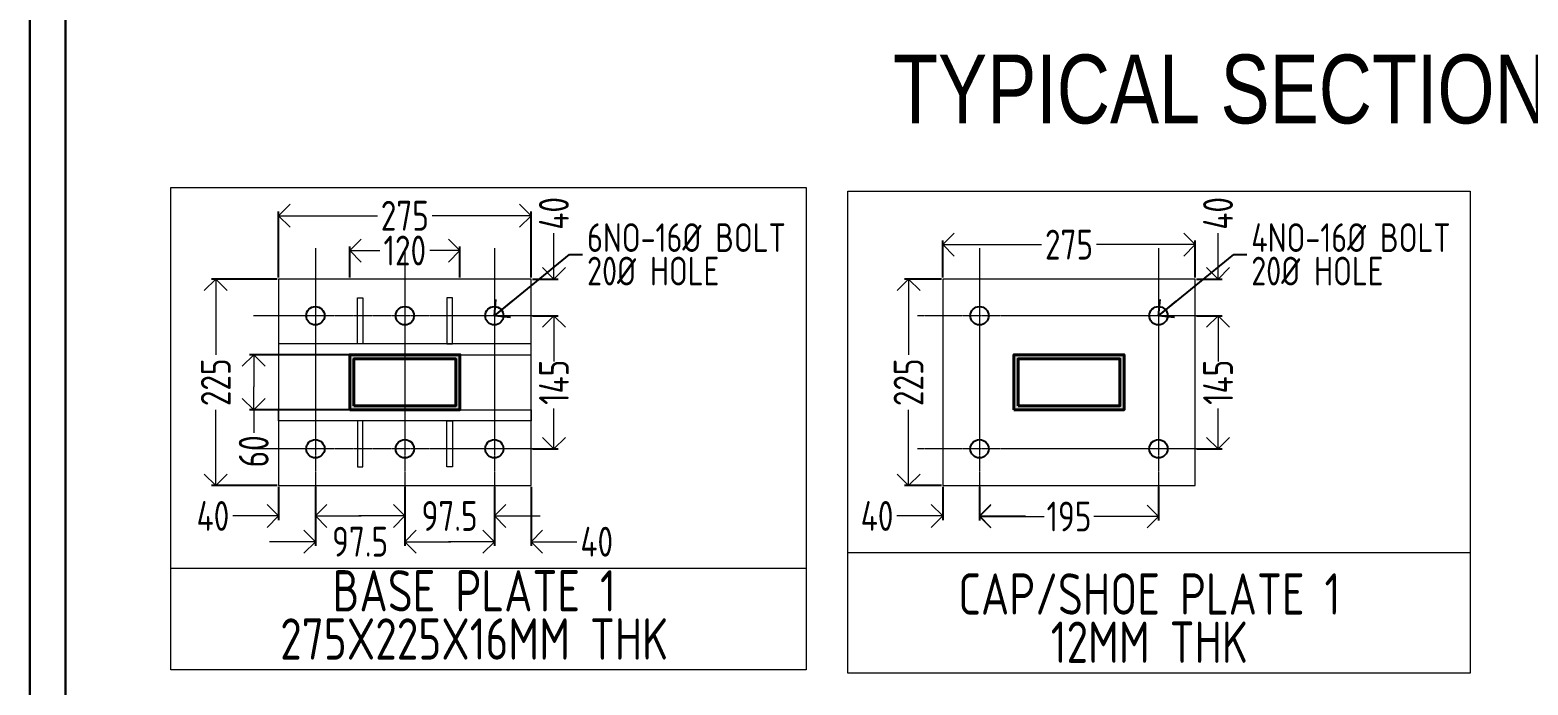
# Model space of a CAD drawing. Header units: millimetres. Extents: x 3470347 to 5996549, y -3470518 to 17149644.
# Drawn here: x 4285629 to 4292158, y 6980439 to 6983295 of the extents above; entities that cross this region are included whole.
import ezdxf

# ---------------------------------------------------------------- set-up
doc = ezdxf.new("R2010")
doc.units = ezdxf.units.MM
doc.header["$MEASUREMENT"] = 0
doc.header["$PDMODE"] = 35
doc.header["$PDSIZE"] = -5
doc.linetypes.add('CENTER2', pattern=[1.125, 0.75, -0.125, 0.125, -0.125])
doc.linetypes.add('HIDDEN', pattern=[0.375, 0.25, -0.125])
doc.layers.get('0').update_dxf_attribs({"linetype": 'CONTINUOUS', "lineweight": 25})
doc.layers.get('DEFPOINTS').update_dxf_attribs({"linetype": 'CONTINUOUS', "lineweight": 25})
for name, color, linetype, lineweight in [('channnel', 2, 'CONTINUOUS', 15), ('rDIMension', 1, 'CONTINUOUS', 18), ('rPCC DASH', 9, 'HIDDEN', 15), ('rRCC 1', 3, 'CONTINUOUS', 25), ('rRCC 2', 40, 'CONTINUOUS', 15), ('rSHEET', 2, 'CONTINUOUS', 30), ('rTEXT 5', 6, 'CONTINUOUS', 40)]:
    doc.layers.add(name, color=color, linetype=linetype, lineweight=lineweight)
doc.styles.add('DIM', font='geniso.shx', dxfattribs={"width": 0.85})
doc.styles.get("Standard").update_dxf_attribs({"font": ''})
doc.styles.get('Standard').set_extended_font_data('AR CENA')
doc.dimstyles.new('ST-100', dxfattribs={"dimscale": 100, "dimtxt": 7, "dimasz": 5, "dimexe": 0.18, "dimexo": 0.0625, "dimgap": 0.2, "dimtad": 0, "dimdec": 0, "dimzin": 0, "dimdsep": 46, "dimtxsty": 'DIM', "dimblk": 'OPEN90', "dimcen": 0.09, "dimclrd": 256, "dimclrt": 7, "dimadec": 0, "dimazin": 0, "dimtfac": 1, "dimtdec": 0, "dimtofl": 0, "dimtmove": 0, "dimatfit": 3, "dimldrblk": 'OPEN90', "dimfxl": 1, "dimtolj": 1, "dimtzin": 0, "dimlwd": -1, "dimarcsym": 0})

# ---------------------------------------------------------------- blocks, each defined once
blk = doc.blocks.new('_Open90')
at = {"color": 0, "linetype": 'ByBlock', "lineweight": -2}
for p, q in [((0, 0), (-1, 0)), ((-0.5, 0.5), (0, 0)), ((0, 0), (-0.5, -0.5))]:
    blk.add_line(p, q, dxfattribs=at)
blk = doc.blocks.new('*D298')
at = {"layer": 'DEFPOINTS', "color": 0}
for p in [(4286713.2, 6981309.2), (4286873.2, 6981309.2), (4286713.2, 6981176.5)]:
    blk.add_point(p, dxfattribs=at)
at = {"layer": 'rDIMension', "color": 0, "linetype": 'ByBlock', "lineweight": -2}
for p, q in [((4286713.2, 6981303), (4286713.2, 6981158.5)), ((4286873.2, 6981303), (4286873.2, 6981158.5))]:
    blk.add_line(p, q, dxfattribs=at)
at = {"layer": 'rDIMension', "linetype": 'ByBlock'}
for p, q in [((4286613.2, 6981176.5), (4286513.2, 6981176.5)), ((4286973.2, 6981176.5), (4287073.2, 6981176.5))]:
    blk.add_line(p, q, dxfattribs=at)
at = {"layer": 'rDIMension', "xscale": 100, "yscale": 100, "zscale": 100}
blk.add_blockref('_Open90', (4286713.2, 6981176.5), dxfattribs=at)
at = {"layer": 'rDIMension', "xscale": 100, "yscale": 100, "zscale": 100, "rotation": 180}
blk.add_blockref('_Open90', (4286873.2, 6981176.5), dxfattribs=at)
at = {"layer": 'rDIMension', "color": 7, "insert": (4286426.9, 6981176.5), "char_height": 130, "attachment_point": 5, "style": 'DIM'}
blk.add_mtext('\\A1;40', dxfattribs=at)
blk = doc.blocks.new('*D299')
at = {"layer": 'DEFPOINTS', "color": 0}
for p in [(4286873.2, 6981309.2), (4287263.2, 6981309.2), (4287263.2, 6981064.3)]:
    blk.add_point(p, dxfattribs=at)
at = {"layer": 'rDIMension', "color": 0, "linetype": 'ByBlock', "lineweight": -2}
for p, q in [((4286873.2, 6981303), (4286873.2, 6981046.3)), ((4287263.2, 6981303), (4287263.2, 6981046.3))]:
    blk.add_line(p, q, dxfattribs=at)
at = {"layer": 'rDIMension', "linetype": 'ByBlock'}
for p, q in [((4286773.2, 6981064.3), (4286673.2, 6981064.3)), ((4287363.2, 6981064.3), (4287463.2, 6981064.3))]:
    blk.add_line(p, q, dxfattribs=at)
at = {"layer": 'rDIMension', "xscale": 100, "yscale": 100, "zscale": 100}
blk.add_blockref('_Open90', (4286873.2, 6981064.3), dxfattribs=at)
at = {"layer": 'rDIMension', "xscale": 100, "yscale": 100, "zscale": 100, "rotation": 180}
blk.add_blockref('_Open90', (4287263.2, 6981064.3), dxfattribs=at)
at = {"layer": 'rDIMension', "color": 7, "insert": (4287068.2, 6981064.3), "char_height": 130, "attachment_point": 5, "style": 'DIM'}
blk.add_mtext('\\A1;97.5', dxfattribs=at)
blk = doc.blocks.new('*D300')
at = {"layer": 'DEFPOINTS', "color": 0}
for p in [(4287263.2, 6981309.2), (4287653.2, 6981309.2), (4287653.2, 6981176.5)]:
    blk.add_point(p, dxfattribs=at)
at = {"layer": 'rDIMension', "color": 0, "linetype": 'ByBlock', "lineweight": -2}
for p, q in [((4287263.2, 6981303), (4287263.2, 6981158.5)), ((4287653.2, 6981303), (4287653.2, 6981158.5))]:
    blk.add_line(p, q, dxfattribs=at)
at = {"layer": 'rDIMension', "linetype": 'ByBlock'}
for p, q in [((4287163.2, 6981176.5), (4287063.2, 6981176.5)), ((4287753.2, 6981176.5), (4287853.2, 6981176.5))]:
    blk.add_line(p, q, dxfattribs=at)
at = {"layer": 'rDIMension', "xscale": 100, "yscale": 100, "zscale": 100}
blk.add_blockref('_Open90', (4287263.2, 6981176.5), dxfattribs=at)
at = {"layer": 'rDIMension', "xscale": 100, "yscale": 100, "zscale": 100, "rotation": 180}
blk.add_blockref('_Open90', (4287653.2, 6981176.5), dxfattribs=at)
at = {"layer": 'rDIMension', "color": 7, "insert": (4287458.2, 6981176.5), "char_height": 130, "attachment_point": 5, "style": 'DIM'}
blk.add_mtext('\\A1;97.5', dxfattribs=at)
blk = doc.blocks.new('*D301')
at = {"layer": 'DEFPOINTS', "color": 0}
for p in [(4287653.2, 6981309.2), (4287813.2, 6981309.2), (4287813.2, 6981064.3)]:
    blk.add_point(p, dxfattribs=at)
at = {"layer": 'rDIMension', "color": 0, "linetype": 'ByBlock', "lineweight": -2}
for p, q in [((4287653.2, 6981303), (4287653.2, 6981046.3)), ((4287813.2, 6981303), (4287813.2, 6981046.3))]:
    blk.add_line(p, q, dxfattribs=at)
at = {"layer": 'rDIMension', "linetype": 'ByBlock'}
for p, q in [((4287553.2, 6981064.3), (4287453.2, 6981064.3)), ((4287913.2, 6981064.3), (4288013.2, 6981064.3))]:
    blk.add_line(p, q, dxfattribs=at)
at = {"layer": 'rDIMension', "xscale": 100, "yscale": 100, "zscale": 100}
blk.add_blockref('_Open90', (4287653.2, 6981064.3), dxfattribs=at)
at = {"layer": 'rDIMension', "xscale": 100, "yscale": 100, "zscale": 100, "rotation": 180}
blk.add_blockref('_Open90', (4287813.2, 6981064.3), dxfattribs=at)
at = {"layer": 'rDIMension', "color": 7, "insert": (4288099.5, 6981064.3), "char_height": 130, "attachment_point": 5, "style": 'DIM'}
blk.add_mtext('\\A1;40', dxfattribs=at)
blk = doc.blocks.new('*D302')
at = {"layer": 'DEFPOINTS', "color": 0}
for p in [(4287813.2, 6982209.2), (4287912.8, 6982209.2), (4287813.2, 6982049.2)]:
    blk.add_point(p, dxfattribs=at)
at = {"layer": 'rDIMension', "linetype": 'ByBlock'}
for p, q in [((4287912.8, 6982309.2), (4287912.8, 6982409.2)), ((4287912.8, 6981949.2), (4287912.8, 6981849.2))]:
    blk.add_line(p, q, dxfattribs=at)
at = {"layer": 'rDIMension', "color": 0, "linetype": 'ByBlock', "lineweight": -2}
for p, q in [((4287819.5, 6982209.2), (4287930.8, 6982209.2)), ((4287819.5, 6982049.2), (4287930.8, 6982049.2))]:
    blk.add_line(p, q, dxfattribs=at)
at = {"layer": 'rDIMension', "xscale": 100, "yscale": 100, "zscale": 100}
for p, rotation in [((4287912.8, 6982209.2), 270), ((4287912.8, 6982049.2), 90)]:
    blk.add_blockref('_Open90', p, dxfattribs=dict(at, rotation=rotation))
at = {"layer": 'rDIMension', "color": 7, "insert": (4287912.8, 6982495.6), "char_height": 130, "attachment_point": 5, "rotation": 90, "style": 'DIM'}
blk.add_mtext('\\A1;40', dxfattribs=at)
blk = doc.blocks.new('*D303')
at = {"layer": 'DEFPOINTS', "color": 0}
for p in [(4287813.2, 6982049.2), (4287813.2, 6981469.2), (4287912.8, 6981469.2)]:
    blk.add_point(p, dxfattribs=at)
at = {"layer": 'rDIMension', "color": 0, "linetype": 'ByBlock', "lineweight": -2}
for p, q in [((4287819.5, 6982049.2), (4287930.8, 6982049.2)), ((4287819.5, 6981469.2), (4287930.8, 6981469.2))]:
    blk.add_line(p, q, dxfattribs=at)
at = {"layer": 'rDIMension', "linetype": 'ByBlock'}
for p, q in [((4287912.8, 6981949.2), (4287912.8, 6981873.1)), ((4287912.8, 6981569.2), (4287912.8, 6981645.3))]:
    blk.add_line(p, q, dxfattribs=at)
at = {"layer": 'rDIMension', "xscale": 100, "yscale": 100, "zscale": 100}
for p, rotation in [((4287912.8, 6982049.2), 90), ((4287912.8, 6981469.2), 270)]:
    blk.add_blockref('_Open90', p, dxfattribs=dict(at, rotation=rotation))
at = {"layer": 'rDIMension', "color": 7, "insert": (4287912.8, 6981759.2), "char_height": 130, "attachment_point": 5, "rotation": 90, "style": 'DIM'}
blk.add_mtext('\\A1;145', dxfattribs=at)
blk = doc.blocks.new('*D304')
at = {"layer": 'DEFPOINTS', "color": 0}
for p in [(4286713.2, 6982209.2), (4286439.3, 6981309.2), (4286713.2, 6981309.2)]:
    blk.add_point(p, dxfattribs=at)
at = {"layer": 'rDIMension', "color": 0, "linetype": 'ByBlock', "lineweight": -2}
for p, q in [((4286707, 6982209.2), (4286421.3, 6982209.2)), ((4286707, 6981309.2), (4286421.3, 6981309.2))]:
    blk.add_line(p, q, dxfattribs=at)
at = {"layer": 'rDIMension', "linetype": 'ByBlock'}
for p, q in [((4286439.3, 6982109.2), (4286439.3, 6981878.7)), ((4286439.3, 6981409.2), (4286439.3, 6981639.8))]:
    blk.add_line(p, q, dxfattribs=at)
at = {"layer": 'rDIMension', "xscale": 100, "yscale": 100, "zscale": 100}
for p, rotation in [((4286439.3, 6982209.2), 90), ((4286439.3, 6981309.2), 270)]:
    blk.add_blockref('_Open90', p, dxfattribs=dict(at, rotation=rotation))
at = {"layer": 'rDIMension', "color": 7, "insert": (4286439.3, 6981759.2), "char_height": 130, "attachment_point": 5, "rotation": 90, "style": 'DIM'}
blk.add_mtext('\\A1;225', dxfattribs=at)
blk = doc.blocks.new('*D305')
at = {"layer": 'DEFPOINTS', "color": 0}
for p in [(4287813.2, 6982485.3), (4286713.2, 6982209.2), (4287813.2, 6982209.2)]:
    blk.add_point(p, dxfattribs=at)
at = {"layer": 'rDIMension', "color": 0, "linetype": 'ByBlock', "lineweight": -2}
for p, q in [((4286713.2, 6982215.5), (4286713.2, 6982503.3)), ((4287813.2, 6982215.5), (4287813.2, 6982503.3))]:
    blk.add_line(p, q, dxfattribs=at)
at = {"layer": 'rDIMension', "linetype": 'ByBlock'}
for p, q in [((4286813.2, 6982485.3), (4287143.8, 6982485.3)), ((4287713.2, 6982485.3), (4287382.7, 6982485.3))]:
    blk.add_line(p, q, dxfattribs=at)
at = {"layer": 'rDIMension', "xscale": 100, "yscale": 100, "zscale": 100, "rotation": 180}
blk.add_blockref('_Open90', (4286713.2, 6982485.3), dxfattribs=at)
at = {"layer": 'rDIMension', "xscale": 100, "yscale": 100, "zscale": 100}
blk.add_blockref('_Open90', (4287813.2, 6982485.3), dxfattribs=at)
at = {"layer": 'rDIMension', "color": 7, "insert": (4287263.2, 6982485.3), "char_height": 130, "attachment_point": 5, "style": 'DIM'}
blk.add_mtext('\\A1;275', dxfattribs=at)
blk = doc.blocks.new('*D306')
at = {"layer": 'DEFPOINTS', "color": 0}
for p in [(4287503.2, 6982333.5), (4287023.2, 6982209.2), (4287503.2, 6982209.2)]:
    blk.add_point(p, dxfattribs=at)
at = {"layer": 'rDIMension', "color": 0, "linetype": 'ByBlock', "lineweight": -2}
for p, q in [((4287023.2, 6982215.5), (4287023.2, 6982351.5)), ((4287503.2, 6982215.5), (4287503.2, 6982351.5))]:
    blk.add_line(p, q, dxfattribs=at)
at = {"layer": 'rDIMension', "linetype": 'ByBlock'}
for p, q in [((4287123.2, 6982333.5), (4287154.8, 6982333.5)), ((4287403.2, 6982333.5), (4287371.6, 6982333.5))]:
    blk.add_line(p, q, dxfattribs=at)
at = {"layer": 'rDIMension', "xscale": 100, "yscale": 100, "zscale": 100, "rotation": 180}
blk.add_blockref('_Open90', (4287023.2, 6982333.5), dxfattribs=at)
at = {"layer": 'rDIMension', "xscale": 100, "yscale": 100, "zscale": 100}
blk.add_blockref('_Open90', (4287503.2, 6982333.5), dxfattribs=at)
at = {"layer": 'rDIMension', "color": 7, "insert": (4287263.2, 6982333.5), "char_height": 130, "attachment_point": 5, "style": 'DIM'}
blk.add_mtext('\\A1;120', dxfattribs=at)
blk = doc.blocks.new('*D307')
at = {"layer": 'DEFPOINTS', "color": 0}
for p in [(4287023.2, 6981879.2), (4286604.6, 6981639.2), (4287023.2, 6981639.2)]:
    blk.add_point(p, dxfattribs=at)
at = {"layer": 'rDIMension', "color": 0, "linetype": 'ByBlock', "lineweight": -2}
for p, q in [((4287017, 6981879.2), (4286586.6, 6981879.2)), ((4287017, 6981639.2), (4286586.6, 6981639.2))]:
    blk.add_line(p, q, dxfattribs=at)
at = {"layer": 'rDIMension', "linetype": 'ByBlock'}
for p, q in [((4286604.6, 6981779.2), (4286604.6, 6981739.2)), ((4286604.6, 6981639.2), (4286604.6, 6981539.2))]:
    blk.add_line(p, q, dxfattribs=at)
at = {"layer": 'rDIMension', "xscale": 100, "yscale": 100, "zscale": 100}
for p, rotation in [((4286604.6, 6981879.2), 90), ((4286604.6, 6981639.2), 270)]:
    blk.add_blockref('_Open90', p, dxfattribs=dict(at, rotation=rotation))
at = {"layer": 'rDIMension', "color": 7, "insert": (4286604.6, 6981458.4), "char_height": 130, "attachment_point": 5, "rotation": 90, "style": 'DIM'}
blk.add_mtext('\\A1;60', dxfattribs=at)
blk = doc.blocks.new('*D308')
at = {"layer": 'DEFPOINTS', "color": 0}
for p in [(4289607.5, 6981309.2), (4289767.5, 6981309.2), (4289607.5, 6981176.5)]:
    blk.add_point(p, dxfattribs=at)
at = {"layer": 'rDIMension', "color": 0, "linetype": 'ByBlock', "lineweight": -2}
for p, q in [((4289607.5, 6981303), (4289607.5, 6981158.5)), ((4289767.5, 6981303), (4289767.5, 6981158.5))]:
    blk.add_line(p, q, dxfattribs=at)
at = {"layer": 'rDIMension', "linetype": 'ByBlock'}
for p, q in [((4289507.5, 6981176.5), (4289407.5, 6981176.5)), ((4289867.5, 6981176.5), (4289967.5, 6981176.5))]:
    blk.add_line(p, q, dxfattribs=at)
at = {"layer": 'rDIMension', "xscale": 100, "yscale": 100, "zscale": 100}
blk.add_blockref('_Open90', (4289607.5, 6981176.5), dxfattribs=at)
at = {"layer": 'rDIMension', "xscale": 100, "yscale": 100, "zscale": 100, "rotation": 180}
blk.add_blockref('_Open90', (4289767.5, 6981176.5), dxfattribs=at)
at = {"layer": 'rDIMension', "color": 7, "insert": (4289321.1, 6981176.5), "char_height": 130, "attachment_point": 5, "style": 'DIM'}
blk.add_mtext('\\A1;40', dxfattribs=at)
blk = doc.blocks.new('*D309')
at = {"layer": 'DEFPOINTS', "color": 0}
for p in [(4290707.5, 6982209.2), (4290807, 6982209.2), (4290707.5, 6982049.2)]:
    blk.add_point(p, dxfattribs=at)
at = {"layer": 'rDIMension', "linetype": 'ByBlock'}
for p, q in [((4290807, 6982309.2), (4290807, 6982409.2)), ((4290807, 6981949.2), (4290807, 6981849.2))]:
    blk.add_line(p, q, dxfattribs=at)
at = {"layer": 'rDIMension', "color": 0, "linetype": 'ByBlock', "lineweight": -2}
for p, q in [((4290713.7, 6982209.2), (4290825, 6982209.2)), ((4290713.7, 6982049.2), (4290825, 6982049.2))]:
    blk.add_line(p, q, dxfattribs=at)
at = {"layer": 'rDIMension', "xscale": 100, "yscale": 100, "zscale": 100}
for p, rotation in [((4290807, 6982209.2), 270), ((4290807, 6982049.2), 90)]:
    blk.add_blockref('_Open90', p, dxfattribs=dict(at, rotation=rotation))
at = {"layer": 'rDIMension', "color": 7, "insert": (4290807, 6982495.6), "char_height": 130, "attachment_point": 5, "rotation": 90, "style": 'DIM'}
blk.add_mtext('\\A1;40', dxfattribs=at)
blk = doc.blocks.new('*D310')
at = {"layer": 'DEFPOINTS', "color": 0}
for p in [(4290707.5, 6982049.2), (4290707.5, 6981469.2), (4290807, 6981469.2)]:
    blk.add_point(p, dxfattribs=at)
at = {"layer": 'rDIMension', "color": 0, "linetype": 'ByBlock', "lineweight": -2}
for p, q in [((4290713.7, 6982049.2), (4290825, 6982049.2)), ((4290713.7, 6981469.2), (4290825, 6981469.2))]:
    blk.add_line(p, q, dxfattribs=at)
at = {"layer": 'rDIMension', "linetype": 'ByBlock'}
for p, q in [((4290807, 6981949.2), (4290807, 6981873.1)), ((4290807, 6981569.2), (4290807, 6981645.3))]:
    blk.add_line(p, q, dxfattribs=at)
at = {"layer": 'rDIMension', "xscale": 100, "yscale": 100, "zscale": 100}
for p, rotation in [((4290807, 6982049.2), 90), ((4290807, 6981469.2), 270)]:
    blk.add_blockref('_Open90', p, dxfattribs=dict(at, rotation=rotation))
at = {"layer": 'rDIMension', "color": 7, "insert": (4290807, 6981759.2), "char_height": 130, "attachment_point": 5, "rotation": 90, "style": 'DIM'}
blk.add_mtext('\\A1;145', dxfattribs=at)
blk = doc.blocks.new('*D311')
at = {"layer": 'DEFPOINTS', "color": 0}
for p in [(4289607.5, 6982209.2), (4289458.4, 6981309.2), (4289607.5, 6981309.2)]:
    blk.add_point(p, dxfattribs=at)
at = {"layer": 'rDIMension', "color": 0, "linetype": 'ByBlock', "lineweight": -2}
for p, q in [((4289601.2, 6982209.2), (4289440.4, 6982209.2)), ((4289601.2, 6981309.2), (4289440.4, 6981309.2))]:
    blk.add_line(p, q, dxfattribs=at)
at = {"layer": 'rDIMension', "linetype": 'ByBlock'}
for p, q in [((4289458.4, 6982109.2), (4289458.4, 6981878.7)), ((4289458.4, 6981409.2), (4289458.4, 6981639.8))]:
    blk.add_line(p, q, dxfattribs=at)
at = {"layer": 'rDIMension', "xscale": 100, "yscale": 100, "zscale": 100}
for p, rotation in [((4289458.4, 6982209.2), 90), ((4289458.4, 6981309.2), 270)]:
    blk.add_blockref('_Open90', p, dxfattribs=dict(at, rotation=rotation))
at = {"layer": 'rDIMension', "color": 7, "insert": (4289458.4, 6981759.2), "char_height": 130, "attachment_point": 5, "rotation": 90, "style": 'DIM'}
blk.add_mtext('\\A1;225', dxfattribs=at)
blk = doc.blocks.new('*D312')
at = {"layer": 'DEFPOINTS', "color": 0}
for p in [(4290707.5, 6982359.4), (4289607.5, 6982209.2), (4290707.5, 6982209.2)]:
    blk.add_point(p, dxfattribs=at)
at = {"layer": 'rDIMension', "color": 0, "linetype": 'ByBlock', "lineweight": -2}
for p, q in [((4289607.5, 6982215.5), (4289607.5, 6982377.4)), ((4290707.5, 6982215.5), (4290707.5, 6982377.4))]:
    blk.add_line(p, q, dxfattribs=at)
at = {"layer": 'rDIMension', "linetype": 'ByBlock'}
for p, q in [((4289707.5, 6982359.4), (4290038, 6982359.4)), ((4290607.5, 6982359.4), (4290276.9, 6982359.4))]:
    blk.add_line(p, q, dxfattribs=at)
at = {"layer": 'rDIMension', "xscale": 100, "yscale": 100, "zscale": 100, "rotation": 180}
blk.add_blockref('_Open90', (4289607.5, 6982359.4), dxfattribs=at)
at = {"layer": 'rDIMension', "xscale": 100, "yscale": 100, "zscale": 100}
blk.add_blockref('_Open90', (4290707.5, 6982359.4), dxfattribs=at)
at = {"layer": 'rDIMension', "color": 7, "insert": (4290157.5, 6982359.4), "char_height": 130, "attachment_point": 5, "style": 'DIM'}
blk.add_mtext('\\A1;275', dxfattribs=at)
blk = doc.blocks.new('*D313')
at = {"layer": 'DEFPOINTS', "color": 0}
for p in [(4289767.5, 6981309.2), (4290547.5, 6981309.2), (4290547.5, 6981174.2)]:
    blk.add_point(p, dxfattribs=at)
at = {"layer": 'rDIMension', "color": 0, "linetype": 'ByBlock', "lineweight": -2}
for p, q in [((4289767.5, 6981303), (4289767.5, 6981156.2)), ((4290547.5, 6981303), (4290547.5, 6981156.2))]:
    blk.add_line(p, q, dxfattribs=at)
at = {"layer": 'rDIMension', "linetype": 'ByBlock'}
for p, q in [((4289867.5, 6981174.2), (4290048.9, 6981174.2)), ((4290447.5, 6981174.2), (4290266.1, 6981174.2))]:
    blk.add_line(p, q, dxfattribs=at)
at = {"layer": 'rDIMension', "xscale": 100, "yscale": 100, "zscale": 100, "rotation": 180}
blk.add_blockref('_Open90', (4289767.5, 6981174.2), dxfattribs=at)
at = {"layer": 'rDIMension', "xscale": 100, "yscale": 100, "zscale": 100}
blk.add_blockref('_Open90', (4290547.5, 6981174.2), dxfattribs=at)
at = {"layer": 'rDIMension', "color": 7, "insert": (4290157.5, 6981174.2), "char_height": 130, "attachment_point": 5, "style": 'DIM'}
blk.add_mtext('\\A1;195', dxfattribs=at)

msp = doc.modelspace()

# ---------------------------------------------------------------- hatches: boundary and pattern name
at = {"layer": 'rRCC 1', "true_color": 0x2776bb}
h = msp.add_hatch(color=152, dxfattribs=at)
h.dxf.hatch_style = 1
h.paths.add_polyline_path([(4287023.2, 6981879.21), (4287023.2, 6981639.21), (4287503.2, 6981639.21), (4287503.2, 6981879.21)])
h.paths.add_polyline_path([(4287485.2, 6981861.21), (4287485.2, 6981657.21), (4287041.2, 6981657.21), (4287041.2, 6981861.21)], flags=16)
h = msp.add_hatch(color=152, dxfattribs=at)
h.dxf.hatch_style = 1
h.paths.add_polyline_path([(4289917.47, 6981879.21), (4289917.47, 6981639.21), (4290397.47, 6981639.21), (4290397.47, 6981879.21)])
h.paths.add_polyline_path([(4290379.47, 6981861.21), (4290379.47, 6981657.21), (4289935.47, 6981657.21), (4289935.47, 6981861.21)], flags=16)

# ---------------------------------------------------------------- linework, layer by layer
at = {"layer": 'channnel', "color": 7, "linetype": 'ByBlock'}
for p, q in [((4289193.19, 6981017.91), (4291905.32, 6981017.91)), ((4286243.79, 6980949.54), (4289012.15, 6980949.54))]:
    msp.add_line(p, q, dxfattribs=at)
for points in [[(4286243.79, 6982608.34), (4289012.15, 6982608.34), (4289012.15, 6980506.19), (4286243.79, 6980506.19)], [(4289193.19, 6982591.82), (4291905.32, 6982591.82), (4291905.32, 6980491.6), (4289193.19, 6980491.6)]]:
    msp.add_lwpolyline(points, close=True, dxfattribs=at)
at = {"layer": 'channnel', "color": 1, "linetype": 'ByBlock'}
for points in [[(4287056.2, 6982127.21), (4287080.2, 6982127.21), (4287080.2, 6981927.21), (4287056.2, 6981927.21)], [(4287470.2, 6982127.21), (4287446.2, 6982127.21), (4287446.2, 6981927.21), (4287470.2, 6981927.21)], [(4286713.2, 6981879.21), (4287813.2, 6981879.21), (4287813.2, 6981927.21), (4286713.2, 6981927.21)], [(4286713.2, 6981639.21), (4287813.2, 6981639.21), (4287813.2, 6981591.21), (4286713.2, 6981591.21)], [(4287056.2, 6981391.21), (4287080.2, 6981391.21), (4287080.2, 6981591.21), (4287056.2, 6981591.21)], [(4287470.2, 6981391.21), (4287446.2, 6981391.21), (4287446.2, 6981591.21), (4287470.2, 6981591.21)]]:
    msp.add_lwpolyline(points, close=True, dxfattribs=at)
at = {"layer": 'rPCC DASH', "linetype": 'CENTER2', "ltscale": 0.2}
for p, q in [((4286873.2, 6982344.21), (4286873.2, 6981174.21)), ((4287263.2, 6982344.21), (4287263.2, 6981174.21)), ((4287653.2, 6982344.21), (4287653.2, 6981174.21)), ((4289767.47, 6982344.21), (4289767.47, 6981174.21)), ((4290547.47, 6982344.21), (4290547.47, 6981174.21)), ((4287923.2, 6982049.21), (4286603.2, 6982049.21)), ((4290817.47, 6982049.21), (4289497.47, 6982049.21)), ((4287923.2, 6981469.21), (4286603.2, 6981469.21)), ((4290817.47, 6981469.21), (4289497.47, 6981469.21))]:
    msp.add_line(p, q, dxfattribs=at)
at = {"layer": 'rRCC 1', "color": 40, "true_color": 0xf8d731}
for centre in [(4286873.2, 6982049.21), (4287263.2, 6982049.21), (4287653.2, 6982049.21), (4289767.47, 6982049.21), (4290547.47, 6982049.21), (4286873.2, 6981469.21), (4287263.2, 6981469.21), (4287653.2, 6981469.21), (4289767.47, 6981469.21), (4290547.47, 6981469.21)]:
    msp.add_circle(centre, 40, dxfattribs=at)
at = {"layer": 'rRCC 2'}
for points in [[(4286713.2, 6981309.21), (4287813.2, 6981309.21), (4287813.2, 6982209.21), (4286713.2, 6982209.21)], [(4289607.47, 6981309.21), (4290707.47, 6981309.21), (4290707.47, 6982209.21), (4289607.47, 6982209.21)]]:
    msp.add_lwpolyline(points, close=True, dxfattribs=at)
at = {"layer": 'rSHEET'}
msp.add_lwpolyline([(4285629.47, 6988459.26), (4285629.47, 6972191.98), (4297131.61, 6972191.98), (4297131.61, 6988459.26)], close=True, dxfattribs=at)
msp.add_lwpolyline([(4285784.11, 6988188.14), (4285784.11, 6972463.1, 0.4142136), (4285900.31, 6972346.9), (4296860.78, 6972346.9, 0.4142136), (4296976.97, 6972463.1), (4296976.97, 6988188.14, 0.4142136), (4296860.78, 6988304.34), (4285900.31, 6988304.34, 0.4142136)], format="xyb", close=True, dxfattribs=at)
at = {"layer": 'rTEXT 5'}
for points in [[(4287023.2, 6981639.21), (4287503.2, 6981639.21), (4287503.2, 6981879.21), (4287023.2, 6981879.21)], [(4287041.2, 6981657.21), (4287485.2, 6981657.21), (4287485.2, 6981861.21), (4287041.2, 6981861.21)], [(4289917.47, 6981639.21), (4290397.47, 6981639.21), (4290397.47, 6981879.21), (4289917.47, 6981879.21)], [(4289935.47, 6981657.21), (4290379.47, 6981657.21), (4290379.47, 6981861.21), (4289935.47, 6981861.21)]]:
    msp.add_lwpolyline(points, close=True, dxfattribs=at)

# ---------------------------------------------------------------- texts
at = {"layer": 'rRCC 1', "color": 7, "char_height": 125, "attachment_point": 4, "line_spacing_factor": 0.7, "style": 'DIM'}
for s, insert in [('\\A1;6NO-16%%C BOLT\\P20%%C HOLE', (4288057.54, 6982316.97)), ('\\A1;4NO-16%%C BOLT\\P20%%C HOLE', (4290951.8, 6982316.97))]:
    msp.add_mtext(s, dxfattribs=dict(at, insert=insert))
at = {"layer": 'rRCC 1', "color": 7, "char_height": 180, "width": 2556.673, "attachment_point": 4, "line_spacing_factor": 0.7, "style": 'DIM'}
for s, insert in [('\\A1;\\pxqc;BASE PLATE 1\\P275X225X16MM THK', (4286287.02, 6980745.3)), ('\\A1;\\pxqc;CAP/SHOE PLATE 1\\P12MM THK', (4289229.14, 6980731.24))]:
    msp.add_mtext(s, dxfattribs=dict(at, insert=insert))
at = {"layer": 'rRCC 2', "width": 0.8}
msp.add_text('TYPICAL SECTION DETAIL', height=300, dxfattribs=at).set_placement((4289390.88, 6982887.79))

# ---------------------------------------------------------------- dimensions: what is measured, and where the dimension line sits
at = {"layer": 'rDIMension', "color": 6, "linetype": 'ByBlock'}
for base, p1, p2, picture, middle in [((4287813.2, 6982485.35), (4286713.2, 6982209.21), (4287813.2, 6982209.21), '*D305', (4287263.2, 6982485.35)), ((4287503.2, 6982333.47), (4287023.2, 6982209.21), (4287503.2, 6982209.21), '*D306', (4287263.2, 6982333.47)), ((4290707.47, 6982359.4), (4289607.47, 6982209.21), (4290707.47, 6982209.21), '*D312', (4290157.47, 6982359.4)), ((4286713.2, 6981176.46), (4286873.2, 6981309.21), (4286713.2, 6981309.21), '*D298', (4286426.86, 6981176.46)), ((4287813.2, 6981064.29), (4287653.2, 6981309.21), (4287813.2, 6981309.21), '*D301', (4288099.55, 6981064.29)), ((4289607.47, 6981176.46), (4289767.47, 6981309.21), (4289607.47, 6981309.21), '*D308', (4289321.12, 6981176.46)), ((4290547.47, 6981174.21), (4289767.47, 6981309.21), (4290547.47, 6981309.21), '*D313', (4290157.47, 6981174.21))]:
    dim = msp.add_linear_dim(base=base, p1=p1, p2=p2, dimstyle='ST-100', override={"dimtxt": 1.3, "dimasz": 1, "dimlfac": 0.25}, dxfattribs=at)
    dim.commit()
    dim.dimension.update_dxf_attribs({"geometry": picture, "text_midpoint": middle})
for base, p1, p2, picture, middle in [((4287912.75, 6982209.21), (4287813.2, 6982049.21), (4287813.2, 6982209.21), '*D302', (4287912.75, 6982495.55)), ((4290807.02, 6982209.21), (4290707.47, 6982049.21), (4290707.47, 6982209.21), '*D309', (4290807.02, 6982495.55)), ((4286439.27, 6981309.21), (4286713.2, 6982209.21), (4286713.2, 6981309.21), '*D304', (4286439.27, 6981759.21)), ((4289458.37, 6981309.21), (4289607.47, 6982209.21), (4289607.47, 6981309.21), '*D311', (4289458.37, 6981759.21)), ((4287912.75, 6981469.21), (4287813.2, 6982049.21), (4287813.2, 6981469.21), '*D303', (4287912.75, 6981759.21)), ((4290807.02, 6981469.21), (4290707.47, 6982049.21), (4290707.47, 6981469.21), '*D310', (4290807.02, 6981759.21)), ((4286604.55, 6981639.21), (4287023.2, 6981879.21), (4287023.2, 6981639.21), '*D307', (4286604.55, 6981458.39))]:
    dim = msp.add_linear_dim(base=base, p1=p1, p2=p2, angle=90, dimstyle='ST-100', override={"dimtxt": 1.3, "dimasz": 1, "dimlfac": 0.25}, dxfattribs=at)
    dim.commit()
    dim.dimension.update_dxf_attribs({"geometry": picture, "text_midpoint": middle})
for base, p1, p2, picture, middle in [((4287263.2, 6981064.29), (4286873.2, 6981309.21), (4287263.2, 6981309.21), '*D299', (4287068.2, 6981064.29)), ((4287653.2, 6981176.46), (4287263.2, 6981309.21), (4287653.2, 6981309.21), '*D300', (4287458.2, 6981176.46))]:
    dim = msp.add_linear_dim(base=base, p1=p1, p2=p2, dimstyle='ST-100', override={"dimtxt": 1.3, "dimasz": 1, "dimdec": 1, "dimlfac": 0.25}, dxfattribs=at)
    dim.commit()
    dim.dimension.update_dxf_attribs({"geometry": picture, "text_midpoint": middle, "dimtype": 160})

# ---------------------------------------------------------------- leaders
at = {"layer": 'rRCC 1', "annotation_type": 0, "has_hookline": 1, "hookline_direction": 0}
for points, text_width in [([(4287653.2, 6982049.21), (4287981.09, 6982316.97), (4288037.54, 6982316.97)], 881.88), ([(4290547.47, 6982049.21), (4290875.36, 6982316.97), (4290931.8, 6982316.97)], 892.5)]:
    msp.add_leader(points, dimstyle='ST-100', override={"dimasz": 1}, dxfattribs=dict(at, text_width=text_width))

doc.saveas('drawing.dxf')
